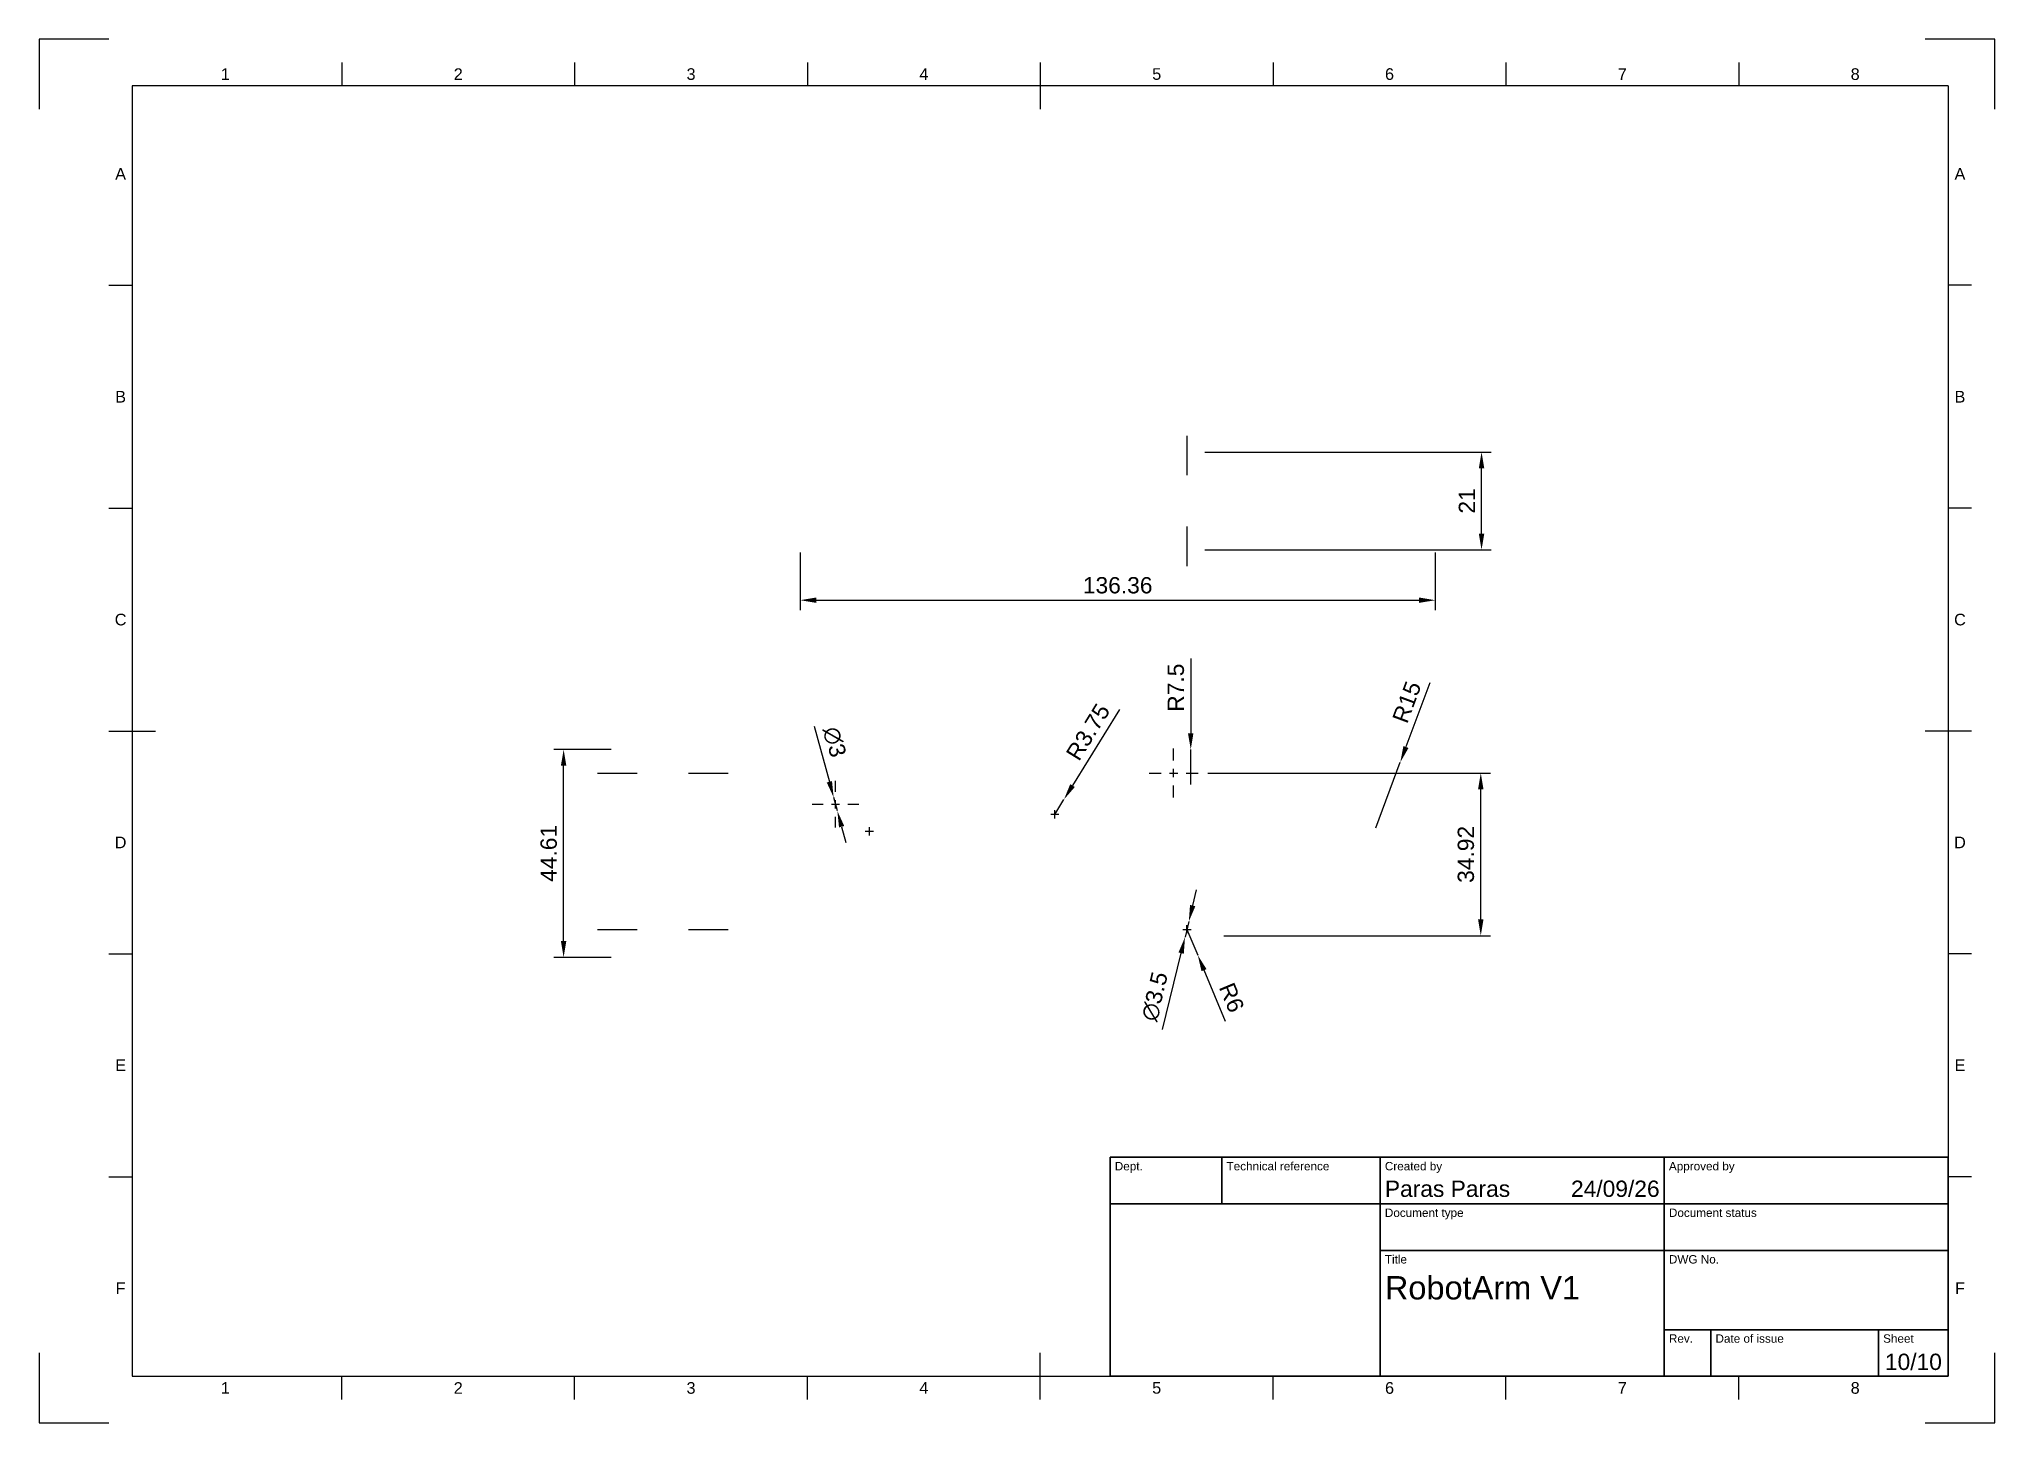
# Paper-space layout 'JAW 7' of a CAD drawing. Header units: millimetres. Extents: x 0 to 420, y 0 to 297.
import ezdxf
from ezdxf.enums import TextEntityAlignment as Align

# ---------------------------------------------------------------- set-up
doc = ezdxf.new("R2010")
doc.units = ezdxf.units.MM
doc.header["$LTSCALE"] = 0.75
doc.linetypes.add('CENTER2', pattern=[28.575, 19.05, -3.175, 3.175, -3.175])
for name, color, linetype, lineweight in [('BORDER', 7, 'Continuous', 25), ('FD_Dimensions', 7, 'Continuous', 25), ('Smart Centers', 7, 'CENTER2', 25), ('TITLEBLOCK', 7, 'Continuous', 35)]:
    doc.layers.add(name, color=color, linetype=linetype, lineweight=lineweight)
doc.styles.add('FusionTitle', font='Arial.ttf')
doc.styles.get("Standard").update_dxf_attribs({"font": 'Arial.ttf'})
doc.dimstyles.new('Dim-ISO-25', dxfattribs={"dimtxt": 3.5, "dimasz": 3.5, "dimexe": 2.1, "dimexo": 2.1, "dimgap": 1.4, "dimtad": 1, "dimzin": 12, "dimdsep": 46, "dimtxsty": 'Standard', "dimcen": 0, "dimazin": 3, "dimtp": 0.1, "dimtm": 0.1, "dimtfac": 0.714286, "dimtmove": 0, "dimatfit": 3, "dimfxl": 1, "dimtzin": 12, "dimarcsym": 0})

# ---------------------------------------------------------------- blocks, each defined once
blk = doc.blocks.new('ISO_A3_SHEET')
at = {"layer": 'BORDER'}
for p, q in [((65, 292), (65, 287)), ((115, 292), (115, 287)), ((165, 292), (165, 287)), ((215, 292), (215, 282)), ((265, 292), (265, 287)), ((315, 292), (315, 287)), ((365, 292), (365, 287)), ((410, 287), (20, 287)), ((20, 287), (20, 10)), ((410, 287), (410, 10)), ((15, 244.16666), (20, 244.16666)), ((415, 244.16666), (410, 244.16666)), ((15, 196.33333), (20, 196.33333)), ((415, 196.33333), (410, 196.33333)), ((15, 148.5), (25, 148.5)), ((415, 148.5), (405, 148.5)), ((15, 100.66667), (20, 100.66667)), ((415, 100.66667), (410, 100.66667)), ((15, 52.83334), (20, 52.83334)), ((415, 52.83334), (410, 52.83334)), ((215, 5), (215, 15)), ((20, 10), (410, 10)), ((65, 5), (65, 10)), ((115, 5), (115, 10)), ((165, 5), (165, 10)), ((265, 5), (265, 10)), ((315, 5), (315, 10)), ((365, 5), (365, 10))]:
    blk.add_line(p, q, dxfattribs=at)
at = {"layer": 'Defpoints'}
for p, q in [((15, 297), (0, 297)), ((0, 297), (0, 282)), ((420, 297), (405, 297)), ((420, 282), (420, 297)), ((0, 15), (0, 0)), ((420, 0), (420, 15)), ((0, 0), (15, 0)), ((405, 0), (420, 0))]:
    blk.add_line(p, q, dxfattribs=at)
at = {"layer": 'BORDER', "style": 'FusionTitle'}
for s, p in [('1', (40, 289.5)), ('2', (90, 289.5)), ('3', (140, 289.5)), ('4', (190, 289.5)), ('5', (240, 289.5)), ('6', (290, 289.5)), ('7', (340, 289.5)), ('8', (390, 289.5)), ('A', (17.5, 268.08333)), ('A', (412.5, 268.08333)), ('B', (17.5, 220.25)), ('B', (412.5, 220.25)), ('C', (17.5, 172.41667)), ('C', (412.5, 172.41667)), ('D', (17.5, 124.58334)), ('D', (412.5, 124.58334)), ('E', (17.5, 76.75001)), ('E', (412.5, 76.75001)), ('F', (17.5, 28.91668)), ('F', (412.5, 28.91668)), ('1', (40, 7.5)), ('2', (90, 7.5)), ('3', (140, 7.5)), ('4', (190, 7.5)), ('5', (240, 7.5)), ('6', (290, 7.5)), ('7', (340, 7.5)), ('8', (390, 7.5))]:
    blk.add_text(s, height=2.5, dxfattribs=at).set_placement(p, align=Align.MIDDLE)
blk = doc.blocks.new('ISO_TITLEBLOCK')
at = {"layer": 'TITLEBLOCK'}
for p, q in [((0, 47), (-180, 47)), ((-180, 47), (-180, 0)), ((-156, 37), (-156, 47)), ((-122, 0), (-122, 47)), ((-61, 0), (-61, 47)), ((0, 0), (0, 47)), ((-180, 37), (0, 37)), ((-122, 27), (0, 27)), ((-61, 10), (0, 10)), ((-51, 0), (-51, 10)), ((-15, 0), (-15, 10)), ((-180, 0), (0, 0))]:
    blk.add_line(p, q, dxfattribs=at)
at = {"layer": 'TITLEBLOCK', "style": 'FusionTitle'}
for s, p in [('Dept.', (-179, 46)), ('Technical reference', (-155, 46)), ('Created by', (-121, 46)), ('Approved by', (-60, 46)), ('Document type', (-121, 36)), ('Document status', (-60, 36)), ('Title', (-121, 26)), ('DWG No.', (-60, 26)), ('Rev.', (-60, 9)), ('Date of issue', (-50, 9)), ('Sheet', (-14, 9))]:
    blk.add_text(s, height=1.8, dxfattribs=at).set_placement(p, align=Align.TOP_LEFT)
for tag, height, p in [('DEPT', 3.5, (-179, 42)), ('TECHNICAL_REFERENCE', 3.5, (-155, 42)), ('CREATED_BY', 3.5, (-121, 42)), ('APPROVED_BY', 3.5, (-60, 42)), ('DOCUMENT_TYPE', 3.5, (-121, 32)), ('DOCUMENT_STATUS', 3.5, (-60, 32)), ('TITLE_1', 5, (-121, 21.5)), ('TITLE_2', 5, (-121, 14)), ('TITLE_3', 5, (-121, 6.5)), ('DATE_OF_ISSUE', 3.5, (-50, 5))]:
    blk.add_attdef(tag, text='', height=height, dxfattribs=at).set_placement(p, align=Align.TOP_LEFT)
for tag, p in [('CREATED_DATE', (-62, 42)), ('APPROVED_DATE', (-0.99, 42))]:
    blk.add_attdef(tag, text='', height=3.5, dxfattribs=at).set_placement(p, align=Align.TOP_RIGHT)
for tag, height, p in [('DRAWING_NUMBER', 5, (-30.5, 19.75)), ('REV', 3.5, (-56, 4.85)), ('SHEET', 3.5, (-7.5, 4.85))]:
    blk.add_attdef(tag, text='', height=height, dxfattribs=at).set_placement(p, align=Align.TOP_CENTER)
blk = doc.blocks.new('*U129')
at = {"layer": 'Smart Centers', "color": 0, "ltscale": 0.75, "transparency": 16777216}
for p, q in [((0, 2.68), (0, 5.25)), ((-5.25, 0), (-2.68, 0)), ((2.68, 0), (5.25, 0)), ((0, -5.25), (0, -2.68))]:
    blk.add_line(p, q, dxfattribs=at)
at = {"layer": 'Smart Centers', "color": 0, "linetype": 'Continuous', "ltscale": 0.75, "transparency": 16777216}
for p, q in [((-0.89, 0), (0.89, 0)), ((0, -0.89), (0, 0.89))]:
    blk.add_line(p, q, dxfattribs=at)
blk = doc.blocks.new('*U130')
at = {"layer": 'Smart Centers', "color": 0, "linetype": 'Continuous', "ltscale": 0.75, "transparency": 16777216}
for p, q in [((-0.89, 0), (0.89, 0)), ((0, -0.89), (0, 0.89))]:
    blk.add_line(p, q, dxfattribs=at)
blk = doc.blocks.new('*U131')
at = {"layer": 'Smart Centers', "color": 0, "linetype": 'Continuous', "ltscale": 0.75, "transparency": 16777216}
for p, q in [((-0.89, 0), (0.89, 0)), ((0, -0.89), (0, 0.89))]:
    blk.add_line(p, q, dxfattribs=at)
blk = doc.blocks.new('*U132')
at = {"layer": 'Smart Centers', "color": 0, "linetype": 'Continuous', "ltscale": 0.75, "transparency": 16777216}
for p, q in [((-0.89, 0), (0.89, 0)), ((0, -0.89), (0, 0.89))]:
    blk.add_line(p, q, dxfattribs=at)
blk = doc.blocks.new('*U133')
at = {"layer": 'Smart Centers', "color": 0, "ltscale": 0.75, "transparency": 16777216}
for p, q in [((0, 2.68), (0, 5)), ((-5, 0), (-2.68, 0)), ((2.68, 0), (5, 0)), ((0, -5), (0, -2.68))]:
    blk.add_line(p, q, dxfattribs=at)
at = {"layer": 'Smart Centers', "color": 0, "linetype": 'Continuous', "ltscale": 0.75, "transparency": 16777216}
for p, q in [((-0.89, 0), (0.89, 0)), ((0, -0.89), (0, 0.89))]:
    blk.add_line(p, q, dxfattribs=at)
blk = doc.blocks.new('*U1195')
at = {"layer": 'Smart Centers', "color": 0, "ltscale": 0.75, "transparency": 16777216}
blk.add_line((-4.25, 0), (4.25, 0), dxfattribs=at)
blk = doc.blocks.new('*U1196')
at = {"layer": 'Smart Centers', "color": 0, "ltscale": 0.75, "transparency": 16777216}
blk.add_line((-4.25, 0), (4.25, 0), dxfattribs=at)
blk = doc.blocks.new('*U1197')
at = {"layer": 'Smart Centers', "color": 0, "ltscale": 0.75, "transparency": 16777216}
blk.add_line((-4.25, 0), (4.25, 0), dxfattribs=at)
blk = doc.blocks.new('*U1198')
at = {"layer": 'Smart Centers', "color": 0, "ltscale": 0.75, "transparency": 16777216}
blk.add_line((-4.25, 0), (4.25, 0), dxfattribs=at)
blk = doc.blocks.new('*U1199')
at = {"layer": 'Smart Centers', "color": 0, "ltscale": 0.75, "transparency": 16777216}
blk.add_line((-4.25, 0), (4.25, 0), dxfattribs=at)
blk = doc.blocks.new('*U1200')
at = {"layer": 'Smart Centers', "color": 0, "ltscale": 0.75, "transparency": 16777216}
blk.add_line((-4.25, 0), (4.25, 0), dxfattribs=at)
blk = doc.blocks.new('*U1201')
at = {"layer": 'Smart Centers', "color": 0, "ltscale": 0.75, "transparency": 16777216}
blk.add_line((-4.25, 0), (4.25, 0), dxfattribs=at)
blk = doc.blocks.new('*U1202')
at = {"layer": 'Smart Centers', "color": 0, "ltscale": 0.75, "transparency": 16777216}
blk.add_line((-4.25, 0), (4.25, 0), dxfattribs=at)
blk = doc.blocks.new('*U1203')
at = {"layer": 'Smart Centers', "color": 0, "ltscale": 0.75, "transparency": 16777216}
blk.add_line((0, 4.25), (0, -4.25), dxfattribs=at)
blk = doc.blocks.new('*U1204')
at = {"layer": 'Smart Centers', "color": 0, "ltscale": 0.75, "transparency": 16777216}
blk.add_line((0, 4.25), (0, -4.25), dxfattribs=at)
blk = doc.blocks.new('*U1205')
at = {"layer": 'Smart Centers', "color": 0, "ltscale": 0.75, "transparency": 16777216}
blk.add_line((-4.25, 0), (4.25, 0), dxfattribs=at)
blk = doc.blocks.new('*U1206')
at = {"layer": 'Smart Centers', "color": 0, "ltscale": 0.75, "transparency": 16777216}
blk.add_line((-4.25, 0), (4.25, 0), dxfattribs=at)
blk = doc.blocks.new('*U1207')
at = {"layer": 'Smart Centers', "color": 0, "ltscale": 0.75, "transparency": 16777216}
blk.add_line((-4.25, 0), (4.25, 0), dxfattribs=at)
blk = doc.blocks.new('*U1208')
at = {"layer": 'Smart Centers', "color": 0, "ltscale": 0.75, "transparency": 16777216}
blk.add_line((-4.25, 0), (4.25, 0), dxfattribs=at)
blk = doc.blocks.new('*U1209')
at = {"layer": 'Smart Centers', "color": 0, "ltscale": 0.75, "transparency": 16777216}
blk.add_line((0, 4.25), (0, -4.25), dxfattribs=at)
blk = doc.blocks.new('*U1210')
at = {"layer": 'Smart Centers', "color": 0, "ltscale": 0.75, "transparency": 16777216}
blk.add_line((0, 4.25), (0, -4.25), dxfattribs=at)
blk = doc.blocks.new('*D1211')
at = {"layer": 'Defpoints', "color": 0, "transparency": 16777216}
for p in [(163.44, 188.88), (299.81, 188.88), (299.81, 176.57)]:
    blk.add_point(p, dxfattribs=at)
at = {"layer": 'FD_Dimensions', "color": 0, "lineweight": -2, "transparency": 16777216}
for p, q in [((163.44, 186.78), (163.44, 174.47)), ((299.81, 186.78), (299.81, 174.47)), ((166.94, 176.57), (296.31, 176.57))]:
    blk.add_line(p, q, dxfattribs=at)
at = {"layer": 'FD_Dimensions', "color": 0, "transparency": 16777216}
for points in [[(166.94, 177.16), (166.94, 175.99), (163.44, 176.57)], [(296.31, 177.16), (296.31, 175.99), (299.81, 176.57)]]:
    blk.add_solid(points, dxfattribs=at)
at = {"layer": 'FD_Dimensions', "color": 0, "transparency": 16777216, "insert": (231.62, 179.76), "char_height": 3.5, "attachment_point": 5}
blk.add_mtext('136.36', dxfattribs=at)
blk = doc.blocks.new('*D1212')
at = {"layer": 'Defpoints', "color": 0, "transparency": 16777216}
for p in [(112.64, 144.53), (124.94, 144.53), (124.94, 99.92)]:
    blk.add_point(p, dxfattribs=at)
at = {"layer": 'FD_Dimensions', "color": 0, "lineweight": -2, "transparency": 16777216}
for p, q in [((122.84, 144.53), (110.54, 144.53)), ((112.64, 103.42), (112.64, 141.03)), ((122.84, 99.92), (110.54, 99.92))]:
    blk.add_line(p, q, dxfattribs=at)
at = {"layer": 'FD_Dimensions', "color": 0, "transparency": 16777216}
for points in [[(112.05, 141.03), (113.22, 141.03), (112.64, 144.53)], [(112.05, 103.42), (113.22, 103.42), (112.64, 99.92)]]:
    blk.add_solid(points, dxfattribs=at)
at = {"layer": 'FD_Dimensions', "color": 0, "transparency": 16777216, "insert": (109.45, 122.23), "char_height": 3.5, "attachment_point": 5, "rotation": 90}
blk.add_mtext('44.61', dxfattribs=at)
blk = doc.blocks.new('*D1213')
at = {"layer": 'Defpoints', "color": 0, "transparency": 16777216}
for p in [(248.24, 208.38), (309.76, 208.38), (248.24, 187.38)]:
    blk.add_point(p, dxfattribs=at)
at = {"layer": 'FD_Dimensions', "color": 0, "lineweight": -2, "transparency": 16777216}
for p, q in [((250.34, 208.38), (311.86, 208.38)), ((309.76, 190.88), (309.76, 204.88)), ((250.34, 187.38), (311.86, 187.38))]:
    blk.add_line(p, q, dxfattribs=at)
at = {"layer": 'FD_Dimensions', "color": 0, "transparency": 16777216}
for points in [[(309.18, 204.88), (310.35, 204.88), (309.76, 208.38)], [(309.18, 190.88), (310.35, 190.88), (309.76, 187.38)]]:
    blk.add_solid(points, dxfattribs=at)
at = {"layer": 'FD_Dimensions', "color": 0, "transparency": 16777216, "insert": (306.61, 197.88), "char_height": 3.5, "attachment_point": 5, "rotation": 90}
blk.add_mtext('21', dxfattribs=at)
blk = doc.blocks.new('*D1214')
at = {"layer": 'Defpoints', "color": 0, "transparency": 16777216}
for p in [(246.9, 107.63), (246.08, 104.22)]:
    blk.add_point(p, dxfattribs=at)
at = {"layer": 'FD_Dimensions', "color": 0, "lineweight": -2, "transparency": 16777216}
for p, q in [((247.73, 111.03), (248.56, 114.43)), ((246.9, 107.63), (246.08, 104.22)), ((241.26, 84.42), (245.25, 100.82))]:
    blk.add_line(p, q, dxfattribs=at)
at = {"layer": 'FD_Dimensions', "color": 0, "transparency": 16777216}
for points in [[(247.16, 111.16), (248.3, 110.89), (246.9, 107.63)], [(244.68, 100.96), (245.82, 100.69), (246.08, 104.22)]]:
    blk.add_solid(points, dxfattribs=at)
at = {"layer": 'FD_Dimensions', "color": 0, "transparency": 16777216, "insert": (239.6, 91.52), "char_height": 3.5, "attachment_point": 5, "rotation": 76.3287}
blk.add_mtext('∅3.5', dxfattribs=at)
blk = doc.blocks.new('*D1215')
at = {"layer": 'Defpoints', "color": 0, "transparency": 16777216}
for p in [(170.63, 134.23), (171.42, 131.34)]:
    blk.add_point(p, dxfattribs=at)
at = {"layer": 'FD_Dimensions', "color": 0, "lineweight": -2, "transparency": 16777216}
for p, q in [((166.45, 149.57), (169.71, 137.61)), ((171.42, 131.34), (170.63, 134.23)), ((172.34, 127.96), (173.26, 124.58))]:
    blk.add_line(p, q, dxfattribs=at)
at = {"layer": 'FD_Dimensions', "color": 0, "transparency": 16777216}
for points in [[(170.27, 137.76), (169.15, 137.45), (170.63, 134.23)], [(172.9, 128.11), (171.78, 127.81), (171.42, 131.34)]]:
    blk.add_solid(points, dxfattribs=at)
at = {"layer": 'FD_Dimensions', "color": 0, "transparency": 16777216, "insert": (170.79, 146.14), "char_height": 3.5, "attachment_point": 5, "rotation": 285.2551}
blk.add_mtext('∅3', dxfattribs=at)
blk = doc.blocks.new('*D1216')
at = {"layer": 'Defpoints', "color": 0, "transparency": 16777216}
for p in [(292.31, 141.78), (287.09, 127.72)]:
    blk.add_point(p, dxfattribs=at)
at = {"layer": 'FD_Dimensions', "color": 0, "lineweight": -2, "transparency": 16777216}
for p, q in [((298.64, 158.84), (293.53, 145.07)), ((287.09, 127.72), (292.31, 141.78))]:
    blk.add_line(p, q, dxfattribs=at)
at = {"layer": 'FD_Dimensions', "color": 0, "transparency": 16777216}
blk.add_solid([(292.98, 145.27), (294.07, 144.86), (292.31, 141.78)], dxfattribs=at)
at = {"layer": 'FD_Dimensions', "color": 0, "transparency": 16777216, "insert": (293.71, 154.7), "char_height": 3.5, "attachment_point": 5, "rotation": 69.6323}
blk.add_mtext('R15', dxfattribs=at)
blk = doc.blocks.new('*D1217')
at = {"layer": 'Defpoints', "color": 0, "transparency": 16777216}
for p in [(247.31, 144.53), (247.31, 137.03)]:
    blk.add_point(p, dxfattribs=at)
at = {"layer": 'FD_Dimensions', "color": 0, "lineweight": -2, "transparency": 16777216}
for p, q in [((247.31, 164.08), (247.31, 148.03)), ((247.31, 137.03), (247.31, 144.53))]:
    blk.add_line(p, q, dxfattribs=at)
at = {"layer": 'FD_Dimensions', "color": 0, "transparency": 16777216}
blk.add_solid([(246.72, 148.03), (247.89, 148.03), (247.31, 144.53)], dxfattribs=at)
at = {"layer": 'FD_Dimensions', "color": 0, "transparency": 16777216, "insert": (244.13, 157.8), "char_height": 3.5, "attachment_point": 5, "rotation": 90}
blk.add_mtext('R7.5', dxfattribs=at)
blk = doc.blocks.new('*D1218')
at = {"layer": 'Defpoints', "color": 0, "transparency": 16777216}
for p in [(246.49, 105.92), (248.81, 100.39)]:
    blk.add_point(p, dxfattribs=at)
at = {"layer": 'FD_Dimensions', "color": 0, "lineweight": -2, "transparency": 16777216}
for p, q in [((246.49, 105.92), (248.81, 100.39)), ((254.78, 86.15), (250.16, 97.16))]:
    blk.add_line(p, q, dxfattribs=at)
at = {"layer": 'FD_Dimensions', "color": 0, "transparency": 16777216}
blk.add_solid([(250.7, 97.39), (249.63, 96.94), (248.81, 100.39)], dxfattribs=at)
at = {"layer": 'FD_Dimensions', "color": 0, "transparency": 16777216, "insert": (256.09, 91.28), "char_height": 3.5, "attachment_point": 5, "rotation": 292.7616}
blk.add_mtext('R6', dxfattribs=at)
blk = doc.blocks.new('*D1219')
at = {"layer": 'Defpoints', "color": 0, "transparency": 16777216}
for p in [(218.13, 130.61), (220.09, 133.81)]:
    blk.add_point(p, dxfattribs=at)
at = {"layer": 'FD_Dimensions', "color": 0, "lineweight": -2, "transparency": 16777216}
for p, q in [((231.98, 153.12), (221.93, 136.79)), ((218.13, 130.61), (220.09, 133.81))]:
    blk.add_line(p, q, dxfattribs=at)
at = {"layer": 'FD_Dimensions', "color": 0, "transparency": 16777216}
blk.add_solid([(221.43, 137.09), (222.42, 136.48), (220.09, 133.81)], dxfattribs=at)
at = {"layer": 'FD_Dimensions', "color": 0, "transparency": 16777216, "insert": (225.26, 148.29), "char_height": 3.5, "attachment_point": 5, "rotation": 58.3793}
blk.add_mtext('R3.75', dxfattribs=at)
blk = doc.blocks.new('*D1220')
at = {"layer": 'Defpoints', "color": 0, "transparency": 16777216}
for p in [(248.89, 139.48), (309.6, 139.48), (252.33, 104.56)]:
    blk.add_point(p, dxfattribs=at)
at = {"layer": 'FD_Dimensions', "color": 0, "lineweight": -2, "transparency": 16777216}
for p, q in [((250.99, 139.48), (311.7, 139.48)), ((309.6, 108.06), (309.6, 135.98)), ((254.43, 104.56), (311.7, 104.56))]:
    blk.add_line(p, q, dxfattribs=at)
at = {"layer": 'FD_Dimensions', "color": 0, "transparency": 16777216}
for points in [[(309.01, 135.98), (310.18, 135.98), (309.6, 139.48)], [(309.01, 108.06), (310.18, 108.06), (309.6, 104.56)]]:
    blk.add_solid(points, dxfattribs=at)
at = {"layer": 'FD_Dimensions', "color": 0, "transparency": 16777216, "insert": (306.41, 122.02), "char_height": 3.5, "attachment_point": 5, "rotation": 90}
blk.add_mtext('34.92', dxfattribs=at)

psp = doc.layouts.new('JAW 7')

# ---------------------------------------------------------------- block references
at = {"layer": 'BORDER'}
psp.add_blockref('ISO_A3_SHEET', (0, 0), dxfattribs=at)
at = {"layer": 'Smart Centers', "ltscale": 0.75}
for name, p in [('*U1204', (246.489, 207.629)), ('*U1210', (246.489, 207.629)), ('*U1203', (246.489, 188.129)), ('*U1209', (246.489, 188.129)), ('*U129', (243.643, 139.484)), ('*U1197', (124.192, 139.484)), ('*U1201', (124.192, 139.484)), ('*U1207', (124.192, 139.484)), ('*U1198', (143.692, 139.484)), ('*U1202', (143.692, 139.484)), ('*U1208', (143.692, 139.484)), ('*U133', (171.024, 132.784)), ('*U131', (218.125, 130.614)), ('*U132', (178.29, 126.992)), ('*U1195', (124.192, 105.925)), ('*U1199', (124.192, 105.925)), ('*U1205', (124.192, 105.925)), ('*U1196', (143.692, 105.925)), ('*U1200', (143.692, 105.925)), ('*U1206', (143.692, 105.925)), ('*U130', (246.489, 105.925))]:
    psp.add_blockref(name, p, dxfattribs=at)
at = {"layer": 'TITLEBLOCK'}
psp.add_blockref('ISO_TITLEBLOCK', (410, 10), dxfattribs=at).add_auto_attribs({'CREATED_DATE': '24/09/26', 'SHEET': '10/10', 'TITLE_1': 'RobotArm V1', 'CREATED_BY': 'Paras Paras'})

# ---------------------------------------------------------------- dimensions: what is measured, and where the dimension line sits
at = {"layer": 'FD_Dimensions'}
for base, p1, p2, picture, middle in [((309.763, 208.379), (248.239, 187.379), (248.239, 208.379), '*D1213', (306.606, 197.879)), ((112.63773, 144.52991), (124.94242, 99.92487), (124.94242, 144.52991), '*D1212', (109.45073, 122.22739)), ((309.597, 139.484), (252.332, 104.56), (248.893, 139.484), '*D1220', (306.408, 122.022))]:
    dim = psp.add_linear_dim(base=base, p1=p1, p2=p2, angle=90, dimstyle='Dim-ISO-25', override={"dimlfac": -1}, dxfattribs=at)
    dim.commit()
    dim.dimension.update_dxf_attribs({"geometry": picture, "text_midpoint": middle})
dim = psp.add_linear_dim(base=(299.806, 176.575), p1=(163.444, 188.879), p2=(299.806, 188.879), dimstyle='Dim-ISO-25', override={"dimlfac": -1}, dxfattribs=at)
dim.commit()
dim.dimension.update_dxf_attribs({"geometry": '*D1211', "text_midpoint": (231.625, 179.763)})
for center, mpoint, picture, middle in [((247.306, 137.03), (247.306, 144.53), '*D1217', (247.306, 157.804)), ((218.125, 130.614), (220.091, 133.807), '*D1219', (227.978, 146.617)), ((246.489, 105.925), (248.811, 100.392), '*D1218', (253.152, 90.045))]:
    dim = psp.add_radius_dim(center=center, mpoint=mpoint, dimstyle='Dim-ISO-25', override={"dimlfac": -1, "dimpost": 'R<>', "dimse1": 1}, dxfattribs=at)
    dim.commit()
    dim.dimension.update_dxf_attribs({"geometry": picture, "text_midpoint": middle, "dimtype": 164})
dim = psp.add_radius_dim(center=(287.089, 127.723), mpoint=(292.309, 141.785), dimstyle='Dim-ISO-25', override={"dimlfac": -1, "dimpost": 'R<>', "dimse1": 1}, dxfattribs=at)
dim.commit()
dim.dimension.update_dxf_attribs({"geometry": '*D1216', "text_midpoint": (296.693, 153.592)})
dim = psp.add_diameter_dim_2p(p1=(171.419, 131.337), p2=(170.629, 134.231), dimstyle='Dim-ISO-25', override={"dimlfac": -1, "dimpost": '∅<>'}, dxfattribs=at)
dim.commit()
dim.dimension.update_dxf_attribs({"geometry": '*D1215', "text_midpoint": (167.616, 145.279)})
dim = psp.add_diameter_dim_2p(p1=(246.903, 107.625), p2=(246.076, 104.224), dimstyle='Dim-ISO-25', override={"dimlfac": -1, "dimpost": '∅<>'}, dxfattribs=at)
dim.commit()
dim.dimension.update_dxf_attribs({"geometry": '*D1214', "text_midpoint": (242.796, 90.74), "dimtype": 163})

doc.saveas('drawing.dxf')
